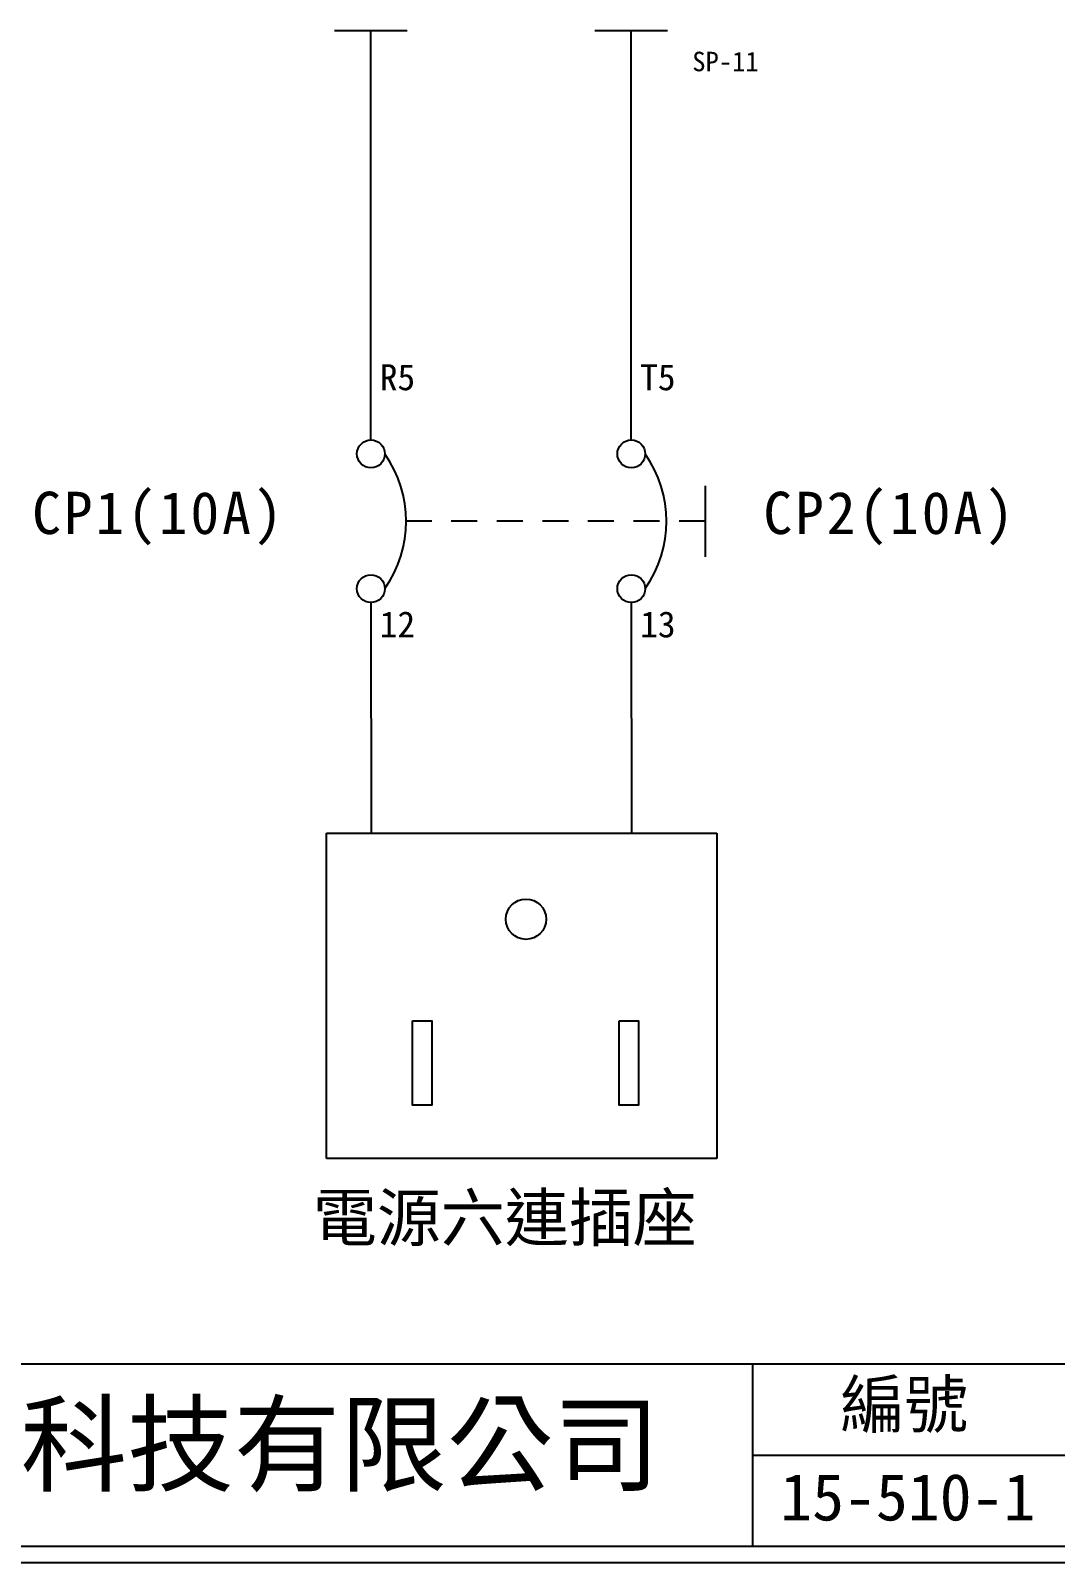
# Model space of a CAD drawing. Extents: x 10 to 297, y 3 to 207.
# Drawn here: x 90.3 to 169, y 3 to 120.7 of the extents above; entities that cross this region are included whole.
import ezdxf

# ---------------------------------------------------------------- set-up
doc = ezdxf.new("R2010")
doc.units = 0
doc.linetypes.add('HIDDEN9', pattern=[3.5, 2, -1.5])
doc.layers.get('0').update_dxf_attribs({"linetype": 'CONTINUOUS'})
doc.layers.add('圖框層', color=7, linetype='CONTINUOUS')
doc.layers.add('標尺寸層', color=3, linetype='CONTINUOUS')
doc.styles.add('STSL', font='kaiu.ttf')
doc.styles.add('標楷體', font='kaiu.ttf')

msp = doc.modelspace()

# ---------------------------------------------------------------- linework, layer by layer
at = {"color": 7, "linetype": 'HIDDEN9'}
msp.add_line((142.09, 83), (119.12, 83), dxfattribs=at)
for centre in [(116.42, 88.18), (136.42, 88.18), (116.42, 77.82), (136.42, 77.82)]:
    msp.add_circle(centre, 1.07)
at = {"color": 7}
for centre in [(110.07, 83), (130.07, 83)]:
    msp.add_arc(centre, 9.05, 325.1286, 34.8714, dxfattribs=at)
at = {"layer": '圖框層', "color": 7}
for p, q in [((11.25, 18.25), (295.75, 18.25)), ((145.75, 4.25), (145.75, 18.25)), ((145.75, 11.25), (295.75, 11.25)), ((11.25, 4.25), (295.75, 4.25)), ((10, 3), (297, 3))]:
    msp.add_line(p, q, dxfattribs=at)
at = {"layer": '標尺寸層', "color": 7}
for p, q in [((113.63, 120.7), (119.2, 120.7)), ((116.42, 89.25), (116.42, 120.7)), ((133.63, 120.7), (139.2, 120.7)), ((136.42, 89.25), (136.42, 120.7)), ((142.09, 85.73), (142.09, 80.27)), ((116.42, 76.75), (116.42, 76.69)), ((116.42, 76.69), (116.43, 59.04)), ((136.42, 76.75), (136.42, 76.69)), ((136.42, 76.69), (136.43, 59.04)), ((113, 59.03), (137.99, 59.04)), ((113, 34.03), (113, 59.03)), ((137.99, 59.04), (142.99, 59.04)), ((142.99, 59.04), (142.99, 34.04)), ((118, 34.03), (113, 34.03)), ((142.99, 34.04), (118, 34.03))]:
    msp.add_line(p, q, dxfattribs=at)
for points in [[(119.62, 44.6), (121.1, 44.6), (121.1, 38.12), (119.62, 38.12)], [(135.48, 44.6), (136.96, 44.6), (136.96, 38.12), (135.48, 38.12)]]:
    msp.add_lwpolyline(points, close=True, dxfattribs=at)
msp.add_circle((128.33, 52.42), 1.55, dxfattribs=at)

# ---------------------------------------------------------------- texts
at = {"color": 0, "char_height": 3.25, "width": 24.6072, "attachment_point": 2, "style": '標楷體'}
for s, insert in [('\\pt6.5;{\\T1.1;CP1(10A)}', (100.13, 85.27)), ('\\pt6.5;{\\T1.1;CP2(10A)}', (156.29, 85.27))]:
    msp.add_mtext(s, dxfattribs=dict(at, insert=insert))
at = {"layer": '圖框層', "color": 4, "style": 'STSL'}
for s, height, p in [('SP-11', 1.5, (141.1, 117.58)), ('R5', 2, (117.1, 93.07)), ('T5', 2, (137.1, 93.07)), ('12', 2, (117.1, 74.08)), ('13', 2, (137.1, 74.08)), ('電源六連插座', 3.6, (111.97, 27.69)), ('編號', 3.6, (152.47, 13.34)), ('泓陞自動化科技有限公司', 6, (48.6, 9.08)), ('15-510-1', 3.6, (147.86, 6.22))]:
    msp.add_text(s, height=height, dxfattribs=at).set_placement(p)

doc.saveas('drawing.dxf')
